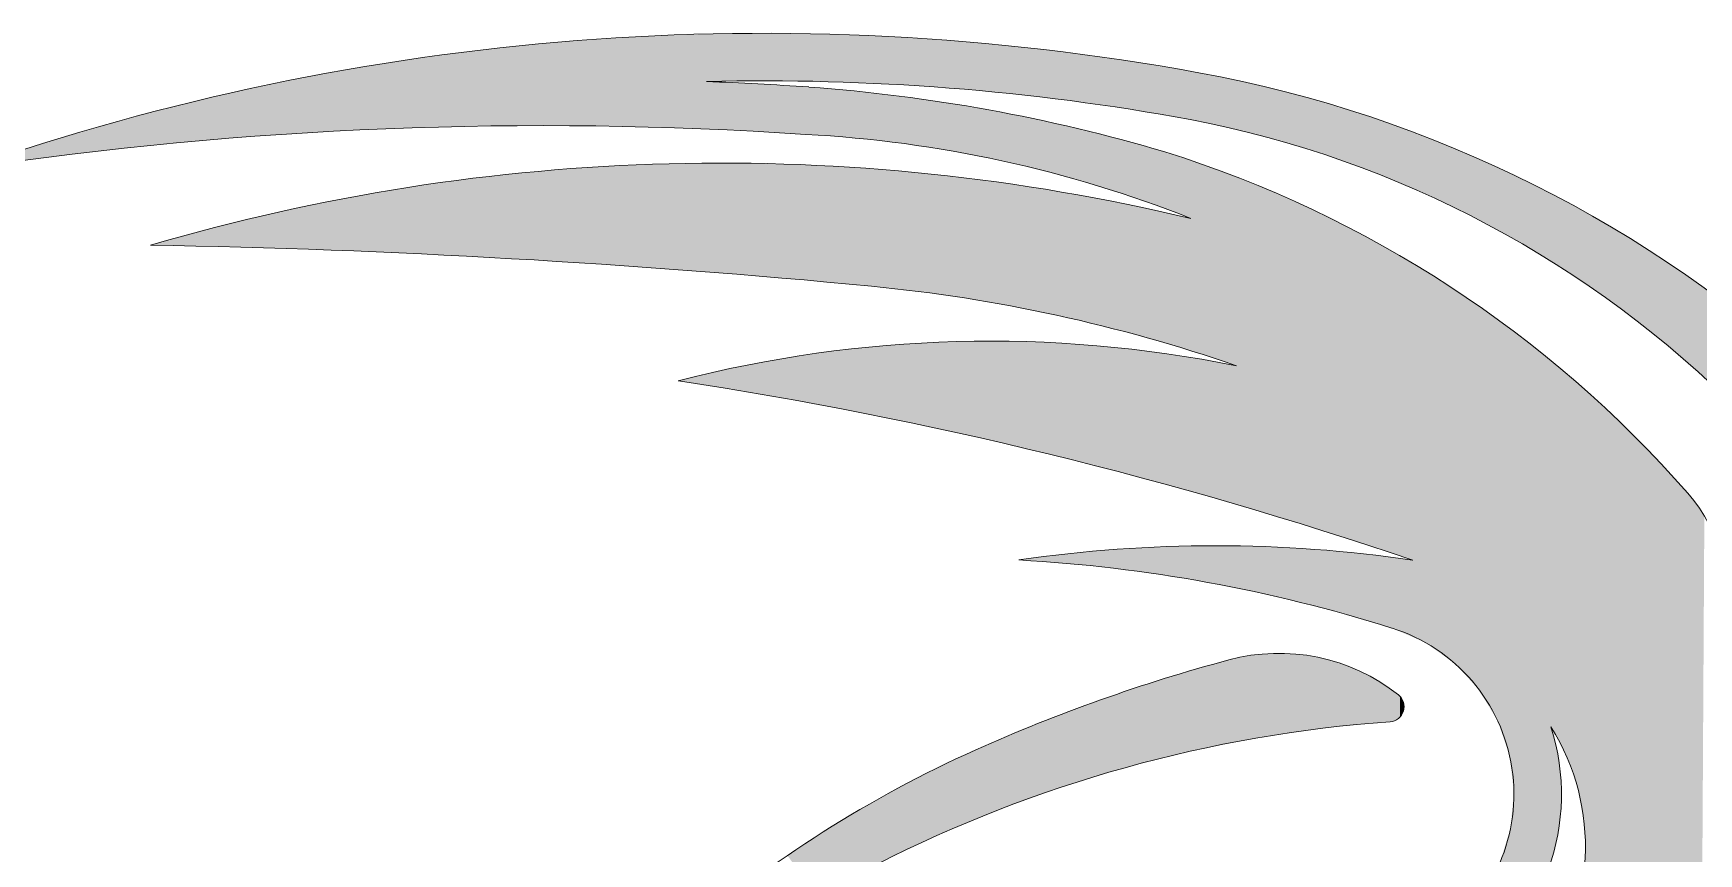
# Model space of a CAD drawing. Extents: x -99 to 297, y 0 to 529.
# Drawn here: x 203.61 to 224.64, y 358.8 to 369.16 of the extents above; entities that cross this region are included whole.
import ezdxf

# ---------------------------------------------------------------- set-up
doc = ezdxf.new("R2010")
doc.units = 0

msp = doc.modelspace()

# ---------------------------------------------------------------- linework, layer by layer
at = {"color": 7, "lineweight": 13}
for centre, radius, start, end in [((212.837, 338.652), 30.509, 79.6353, 109.2381), ((212.837, 338.652), 29.909, 79.6353, 91.391), ((210.055, 318.516), 50.079, 86.1662, 87.6472), ((211.859, 347.244), 21.294, 73.5176, 85.8416), ((215.485, 353.131), 15.79, 47.1303, 79.6353), ((215.696, 354.953), 13.36, 44.7774, 79.1179), ((210.055, 318.516), 49.479, 86.1662, 98.45), ((212.545, 352.464), 15.442, 68.4041, 86.9613), ((213.526, 353.753), 14.582, 41.1665, 72.544), ((212.29, 341.998), 25.524, 76.5473, 106.3831), ((202.934, 248.734), 117.772, 84.51285, 88.95055), ((212.294, 346.176), 19.881, 70.8925, 84.5129), ((215.69, 349.587), 15.686, 78.5557, 104.53), ((203.61, 311.326), 54.063, 71.2047, 81.3352), ((223.024, 362.058), 1.966, 346.2086, 41.1665), ((218.532, 345.584), 17.105, 81.61, 98.3244), ((214.989, 343.334), 19.204, 72.4889, 86.8162), ((220.105, 359.549), 2.202, 240.9404, 72.4889), ((219.338, 358.896), 2.434, 51.6573, 105.0567), ((224.301, 340.45), 21.536, 105.0567, 114.092), ((220.73, 360.655), 0.19, 274.1192, 51.6573), ((221.966, 343.504), 17.006, 94.1192, 139.7676), ((220.105, 359.549), 2.802, 302.8254, 17.7372), ((220.373, 358.891), 2.837, 321.9326, 32.1813), ((221.647, 346.384), 15.035, 114.092, 147.3843)]:
    msp.add_arc(centre, radius, start, end, dxfattribs=at)
at = {"color": 7, "lineweight": 5}
for points in [[(210.477, 369.07), (210.714, 367.99), (211.46, 369.13), (211.376, 367.977)], [(211.376, 367.977), (212.039, 367.955), (211.46, 369.13), (212.111, 368.552)], [(211.46, 369.13), (212.111, 368.552), (212.445, 369.159), (212.494, 368.559)], [(212.445, 369.159), (212.494, 368.559), (213.43, 369.155), (212.878, 368.561)], [(212.878, 368.561), (213.261, 368.558), (213.43, 369.155), (213.645, 368.55)], [(213.43, 369.155), (213.645, 368.55), (214.414, 369.12), (214.028, 368.537)], [(214.028, 368.537), (214.411, 368.52), (214.414, 369.12), (214.794, 368.497)], [(214.414, 369.12), (214.794, 368.497), (215.397, 369.053), (215.177, 368.469)], [(208.518, 368.854), (208.725, 367.977), (209.496, 368.978)], [(208.725, 367.977), (209.388, 367.99), (209.496, 368.978), (210.051, 367.994)], [(209.496, 368.978), (210.051, 367.994), (210.477, 369.07), (210.714, 367.99)], [(215.397, 369.053), (215.177, 368.469), (215.559, 368.437)], [(216.377, 368.955), (215.397, 369.053), (215.941, 368.4), (215.559, 368.437)], [(216.377, 368.955), (215.941, 368.4), (216.702, 368.31), (216.322, 368.357)], [(216.377, 368.955), (216.702, 368.31), (217.354, 368.825)], [(206.578, 368.512), (206.738, 367.883), (207.546, 368.699)], [(206.738, 367.883), (207.4, 367.923), (207.546, 368.699), (208.062, 367.954)], [(207.546, 368.699), (208.062, 367.954), (208.518, 368.854), (208.725, 367.977)], [(216.702, 368.31), (217.082, 368.258), (217.354, 368.825), (217.462, 368.201)], [(217.354, 368.825), (217.462, 368.201), (218.326, 368.663), (217.84, 368.14)], [(205.617, 368.295), (206.077, 367.834), (206.578, 368.512), (206.738, 367.883)], [(212.701, 367.924), (212.111, 368.552), (212.039, 367.955)], [(212.701, 367.924), (212.272, 368.545), (212.111, 368.552), (212.192, 368.549)], [(212.701, 367.924), (212.434, 368.538), (212.272, 368.545), (212.353, 368.542)], [(212.701, 367.924), (212.596, 368.53), (212.434, 368.538), (212.515, 368.534)], [(212.701, 367.924), (212.757, 368.522), (212.596, 368.53), (212.676, 368.526)], [(213.363, 367.884), (212.757, 368.522), (212.701, 367.924)], [(213.363, 367.884), (212.919, 368.513), (212.757, 368.522), (212.838, 368.517)], [(213.363, 367.884), (213.08, 368.503), (212.919, 368.513), (213, 368.508)], [(213.363, 367.884), (213.242, 368.493), (213.08, 368.503), (213.161, 368.498)], [(213.363, 367.884), (213.323, 368.488), (213.242, 368.493)], [(213.675, 367.864), (213.403, 368.482), (213.363, 367.884), (213.323, 368.488)], [(213.987, 367.838), (213.689, 368.46), (213.675, 367.864), (213.403, 368.482)], [(217.84, 368.14), (218.218, 368.073), (218.326, 368.663), (218.707, 367.969)], [(218.326, 368.663), (218.707, 367.969), (218.875, 368.553), (219.193, 367.847)], [(218.875, 368.553), (219.193, 367.847), (219.419, 368.423), (219.673, 367.707)], [(204.664, 368.046), (204.757, 367.71), (205.617, 368.295)], [(204.757, 367.71), (205.417, 367.777), (205.617, 368.295), (206.077, 367.834)], [(213.987, 367.838), (213.974, 368.433), (213.689, 368.46)], [(214.297, 367.806), (214.258, 368.403), (213.987, 367.838), (213.974, 368.433)], [(214.608, 367.767), (214.543, 368.369), (214.297, 367.806), (214.258, 368.403)], [(214.917, 367.722), (214.826, 368.331), (214.608, 367.767), (214.543, 368.369)], [(215.225, 367.671), (215.109, 368.289), (214.917, 367.722), (214.826, 368.331)], [(215.533, 367.614), (215.392, 368.243), (215.225, 367.671), (215.109, 368.289)], [(219.419, 368.423), (219.673, 367.707), (219.959, 368.274), (220.148, 367.549)], [(219.959, 368.274), (220.148, 367.549), (220.493, 368.106), (220.617, 367.374)], [(215.839, 367.55), (215.674, 368.194), (215.533, 367.614), (215.392, 368.243)], [(216.143, 367.48), (215.955, 368.141), (215.839, 367.55), (215.674, 368.194)], [(216.447, 367.404), (216.236, 368.084), (216.143, 367.48), (215.955, 368.141)], [(216.748, 367.322), (216.516, 368.023), (216.447, 367.404), (216.236, 368.084)], [(220.493, 368.106), (220.617, 367.374), (221.021, 367.919), (221.079, 367.181)], [(203.719, 367.767), (204.098, 367.635), (204.664, 368.046), (204.757, 367.71)], [(217.048, 367.234), (216.795, 367.959), (216.748, 367.322), (216.516, 368.023)], [(217.346, 367.14), (217.073, 367.89), (217.048, 367.234), (216.795, 367.959)], [(217.642, 367.04), (217.35, 367.818), (217.346, 367.14), (217.073, 367.89)], [(221.021, 367.919), (221.079, 367.181), (221.541, 367.713)], [(202.784, 367.457), (203.441, 367.55), (203.719, 367.767), (204.098, 367.635)], [(217.642, 367.04), (217.626, 367.743), (217.35, 367.818)], [(217.936, 366.934), (217.901, 367.663), (217.642, 367.04), (217.626, 367.743)], [(218.228, 366.822), (218.374, 367.506), (217.936, 366.934), (217.901, 367.663)], [(221.079, 367.181), (221.533, 366.971), (221.541, 367.713), (221.979, 366.744)], [(221.541, 367.713), (221.979, 366.744), (222.055, 367.489), (222.416, 366.5)], [(209.979, 367.417), (210.217, 366.28), (210.807, 367.479)], [(210.217, 366.28), (210.786, 366.243), (210.807, 367.479), (211.355, 366.204)], [(210.807, 367.479), (211.355, 366.204), (211.637, 367.513), (211.923, 366.162)], [(211.637, 367.513), (211.923, 366.162), (212.468, 367.521), (212.492, 366.117)], [(212.468, 367.521), (212.492, 366.117), (213.298, 367.502)], [(212.492, 366.117), (213.06, 366.069), (213.298, 367.502), (213.628, 366.019)], [(213.298, 367.502), (213.628, 366.019), (214.128, 367.456), (214.195, 365.966)], [(214.955, 367.382), (214.128, 367.456), (214.489, 365.935), (214.195, 365.966)], [(218.228, 366.822), (218.241, 365.146), (218.374, 367.506), (218.522, 365.056)], [(218.374, 367.506), (218.522, 365.056), (218.842, 367.332), (218.802, 364.961)], [(222.055, 367.489), (222.416, 366.5), (222.559, 367.247), (222.844, 366.24)], [(208.331, 367.213), (208.509, 366.373), (209.153, 367.328)], [(208.509, 366.373), (209.079, 366.345), (209.153, 367.328), (209.648, 366.314)], [(209.153, 367.328), (209.648, 366.314), (209.979, 367.417), (210.217, 366.28)], [(214.955, 367.382), (214.489, 365.935), (215.075, 365.861), (214.782, 365.9)], [(215.78, 367.282), (214.955, 367.382), (215.367, 365.818), (215.075, 365.861)], [(215.78, 367.282), (215.367, 365.818), (215.95, 365.718), (215.659, 365.77)], [(216.601, 367.155), (215.78, 367.282), (216.24, 365.661), (215.95, 365.718)], [(218.842, 367.332), (218.802, 364.961), (219.322, 363.055), (218.75, 363.225)], [(218.842, 367.332), (219.322, 363.055), (219.304, 367.142)], [(222.559, 367.247), (222.844, 366.24), (223.055, 366.988), (223.261, 365.965)], [(206.699, 366.902), (206.8, 366.442), (207.512, 367.071)], [(206.8, 366.442), (207.37, 366.422), (207.512, 367.071), (207.94, 366.399)], [(207.512, 367.071), (207.94, 366.399), (208.331, 367.213), (208.509, 366.373)], [(216.601, 367.155), (216.24, 365.661), (216.817, 365.535), (216.529, 365.601)], [(217.417, 367.002), (216.601, 367.155), (217.104, 365.466), (216.817, 365.535)], [(219.304, 367.142), (219.322, 363.055), (219.758, 366.936), (219.893, 362.878)], [(205.891, 366.707), (206.231, 366.459), (206.699, 366.902), (206.8, 366.442)], [(217.417, 367.002), (217.104, 365.466), (217.675, 365.315), (217.39, 365.393)], [(217.417, 367.002), (217.675, 365.315), (218.228, 366.822)], [(217.675, 365.315), (217.959, 365.233), (218.228, 366.822), (218.241, 365.146)], [(219.758, 366.936), (219.893, 362.878), (220.206, 366.715), (220.462, 362.695)], [(223.055, 366.988), (223.261, 365.965), (223.542, 366.711), (223.668, 365.674)], [(205.091, 366.486), (205.661, 366.474), (205.891, 366.707), (206.231, 366.459)], [(220.206, 366.715), (220.462, 362.695), (220.646, 366.479), (221.028, 362.506)], [(223.542, 366.711), (223.668, 365.674), (224.018, 366.417), (224.064, 365.368)], [(220.646, 366.479), (221.028, 362.506), (221.077, 366.228), (221.189, 361.465)], [(224.018, 366.417), (224.064, 365.368), (224.484, 366.106)], [(221.077, 366.228), (221.189, 361.465), (221.499, 365.962), (221.563, 361.199)], [(221.499, 365.962), (221.563, 361.199), (221.913, 365.682), (221.873, 360.861)], [(224.064, 365.368), (224.448, 365.047), (224.484, 366.106), (224.82, 364.712)], [(224.484, 366.106), (224.82, 364.712), (224.938, 365.779), (225.179, 364.363)], [(221.913, 365.682), (221.873, 360.861), (222.107, 360.465)], [(222.316, 365.388), (221.913, 365.682), (222.254, 360.03), (222.107, 360.465)], [(222.316, 365.388), (222.254, 360.03), (222.307, 359.574)], [(222.434, 357.992), (222.316, 365.388), (222.299, 357.807), (222.307, 359.574)], [(222.434, 357.992), (222.554, 358.187), (222.316, 365.388), (222.709, 365.081)], [(213.058, 365.051), (213.522, 364.472), (213.497, 365.119)], [(213.497, 365.119), (213.522, 364.472), (213.938, 365.175), (214.108, 364.359)], [(213.938, 365.175), (214.108, 364.359), (214.38, 365.218), (214.694, 364.24)], [(214.38, 365.218), (214.694, 364.24), (214.823, 365.249), (215.278, 364.114)], [(214.823, 365.249), (215.278, 364.114), (215.268, 365.268)], [(215.268, 365.268), (215.278, 364.114), (215.712, 365.273), (215.86, 363.982)], [(215.712, 365.273), (215.86, 363.982), (216.156, 365.266), (216.441, 363.844)], [(216.156, 365.266), (216.441, 363.844), (216.6, 365.247), (217.021, 363.699)], [(216.6, 365.247), (217.021, 363.699), (217.044, 365.215), (217.599, 363.547)], [(217.044, 365.215), (217.599, 363.547), (217.486, 365.17)], [(217.486, 365.17), (217.599, 363.547), (217.926, 365.113), (218.175, 363.39)], [(217.926, 365.113), (218.175, 363.39), (218.365, 365.043), (218.75, 363.225)], [(212.186, 364.877), (212.345, 364.678), (212.621, 364.97), (212.934, 364.578)], [(212.621, 364.97), (212.934, 364.578), (213.058, 365.051), (213.522, 364.472)], [(218.365, 365.043), (218.75, 363.225), (218.802, 364.961)], [(222.743, 358.603), (222.709, 365.081), (222.657, 358.391), (222.554, 358.187)], [(223.091, 364.76), (222.709, 365.081), (222.882, 360.214), (222.774, 360.402)], [(222.811, 358.822), (222.774, 360.402), (222.743, 358.603), (222.709, 365.081)], [(212.345, 364.678), (212.186, 364.877), (211.754, 364.772)], [(223.091, 364.76), (222.882, 360.214), (223.055, 359.815), (222.976, 360.018)], [(223.091, 364.76), (223.055, 359.815), (223.118, 359.607)], [(223.462, 364.426), (223.091, 364.76), (223.164, 359.395), (223.118, 359.607)], [(223.462, 364.426), (223.164, 359.395), (223.209, 358.963), (223.195, 359.18)], [(223.462, 364.426), (223.209, 358.963), (223.322, 355.446), (223.257, 355.365)], [(223.462, 364.426), (223.322, 355.446), (223.456, 355.605), (223.388, 355.526)], [(223.462, 364.426), (223.456, 355.605), (223.525, 355.683)], [(223.822, 364.08), (223.462, 364.426), (223.573, 356.033), (223.525, 355.683)], [(223.822, 364.08), (223.573, 356.033), (223.576, 356.074), (223.574, 356.054)], [(223.822, 364.08), (223.576, 356.074), (223.587, 356.114), (223.581, 356.095)], [(223.822, 364.08), (223.587, 356.114), (223.611, 356.168), (223.595, 356.134)], [(223.822, 364.08), (223.611, 356.168), (223.647, 356.236), (223.629, 356.203)], [(223.822, 364.08), (223.647, 356.236), (223.687, 356.302), (223.666, 356.269)], [(223.822, 364.08), (223.687, 356.302), (223.73, 356.365), (223.708, 356.334)], [(223.822, 364.08), (223.73, 356.365), (223.777, 356.425), (223.753, 356.396)], [(223.822, 364.08), (223.777, 356.425), (223.828, 356.483), (223.802, 356.455)], [(224.169, 363.722), (223.822, 364.08), (223.855, 356.511), (223.828, 356.483)], [(224.169, 363.722), (223.855, 356.511), (223.905, 356.809), (223.882, 356.537)], [(224.169, 363.722), (223.905, 356.809), (223.918, 356.913), (223.908, 356.862)], [(224.169, 363.722), (223.918, 356.913), (223.961, 357.009), (223.936, 356.963)], [(224.169, 363.722), (223.961, 357.009), (224.029, 357.088), (223.992, 357.051)], [(224.169, 363.722), (224.029, 357.088), (224.117, 357.144), (224.071, 357.119)], [(224.117, 357.144), (224.167, 357.162), (224.169, 363.722), (224.218, 357.172)], [(224.169, 363.722), (224.218, 357.172), (224.504, 363.352), (224.271, 357.175)], [(224.504, 363.352), (224.271, 357.175), (224.323, 357.17)], [(224.387, 353.648), (224.504, 363.352), (224.304, 357.154), (224.323, 357.17)], [(224.658, 353.701), (224.579, 363.26), (224.387, 353.648), (224.504, 363.352)], [(224.658, 353.701), (224.712, 363.066), (224.579, 363.26), (224.648, 363.165)], [(216.365, 362.551), (216.655, 362.466), (216.675, 362.588), (216.954, 362.438)], [(216.675, 362.588), (216.954, 362.438), (216.985, 362.619), (217.252, 362.404)], [(216.985, 362.619), (217.252, 362.404), (217.296, 362.644), (217.55, 362.367)], [(217.296, 362.644), (217.55, 362.367), (217.607, 362.664), (217.847, 362.324)], [(217.607, 362.664), (217.847, 362.324), (217.919, 362.678), (218.143, 362.277)], [(217.919, 362.678), (218.143, 362.277), (218.23, 362.686), (218.439, 362.226)], [(218.23, 362.686), (218.439, 362.226), (218.542, 362.689), (218.734, 362.17)], [(218.542, 362.689), (218.734, 362.17), (218.854, 362.686), (219.027, 362.109)], [(218.854, 362.686), (219.027, 362.109), (219.166, 362.677), (219.32, 362.043)], [(219.166, 362.677), (219.32, 362.043), (219.477, 362.663), (219.612, 361.974)], [(219.477, 362.663), (219.612, 361.974), (219.788, 362.643), (219.903, 361.899)], [(219.788, 362.643), (219.903, 361.899), (220.099, 362.617), (220.193, 361.82)], [(220.099, 362.617), (220.193, 361.82), (220.41, 362.585), (220.481, 361.736)], [(216.056, 362.509), (216.356, 362.49), (216.365, 362.551), (216.655, 362.466)], [(220.41, 362.585), (220.481, 361.736), (220.719, 362.548), (220.768, 361.648)], [(220.719, 362.548), (220.768, 361.648), (221.028, 362.506), (221.189, 361.465)], [(219.901, 360.384), (219.408, 361.328), (219.124, 361.32), (219.266, 361.328)], [(219.901, 360.384), (219.69, 361.304), (219.408, 361.328), (219.549, 361.32)], [(218.233, 360.095), (218.297, 361.132), (217.891, 361.009), (218.094, 361.071)], [(219.064, 360.26), (218.502, 361.19), (218.233, 360.095), (218.297, 361.132)], [(219.064, 360.26), (218.844, 361.279), (218.502, 361.19), (218.706, 361.246)], [(219.064, 360.26), (219.124, 361.32), (218.844, 361.279), (218.984, 361.303)], [(219.901, 360.384), (219.124, 361.32), (219.064, 360.26)], [(219.901, 360.384), (219.968, 361.247), (219.69, 361.304), (219.83, 361.279)], [(220.744, 360.466), (219.968, 361.247), (219.901, 360.384)], [(220.744, 360.466), (220.237, 361.158), (219.968, 361.247), (220.103, 361.206)], [(220.744, 360.466), (220.493, 361.038), (220.237, 361.158), (220.367, 361.102)], [(218.233, 360.095), (217.891, 361.009), (217.487, 360.879), (217.689, 360.945)], [(220.744, 360.466), (220.735, 360.889), (220.493, 361.038), (220.616, 360.967)], [(217.412, 359.889), (217.086, 360.741), (216.687, 360.594), (216.886, 360.669)], [(217.412, 359.889), (217.487, 360.879), (217.086, 360.741), (217.286, 360.811)], [(218.233, 360.095), (217.487, 360.879), (217.412, 359.889)], [(220.848, 360.805), (220.735, 360.889), (220.772, 360.47), (220.744, 360.466)], [(220.848, 360.805), (220.772, 360.47), (220.799, 360.478)], [(220.799, 360.478), (220.825, 360.491), (220.848, 360.805), (220.849, 360.507)], [(220.848, 360.805), (220.849, 360.507), (220.869, 360.785), (220.87, 360.526)], [(220.869, 360.785), (220.87, 360.526), (220.887, 360.763), (220.887, 360.548)], [(220.887, 360.763), (220.887, 360.548), (220.901, 360.738), (220.902, 360.573)], [(220.901, 360.738), (220.902, 360.573), (220.912, 360.712), (220.912, 360.599)], [(220.912, 360.712), (220.912, 360.599), (220.918, 360.684), (220.918, 360.627)], [(216.602, 359.642), (216.687, 360.594), (216.291, 360.44), (216.489, 360.518)], [(217.412, 359.889), (216.687, 360.594), (216.602, 359.642)], [(220.918, 360.684), (220.918, 360.627), (220.92, 360.656)], [(215.899, 360.279), (215.704, 360.195), (215.806, 359.355), (215.51, 360.109)], [(216.602, 359.642), (215.899, 360.279), (215.806, 359.355)], [(216.602, 359.642), (216.291, 360.44), (215.899, 360.279), (216.095, 360.361)], [(222.861, 359.045), (222.834, 360.182), (222.811, 358.822), (222.774, 360.402)], [(215.806, 359.355), (215.51, 360.109), (215.024, 359.029), (215.015, 359.877)], [(222.893, 359.272), (222.877, 359.957), (222.861, 359.045), (222.834, 360.182)], [(215.024, 359.029), (215.015, 359.877), (214.53, 359.628)], [(222.906, 359.5), (222.901, 359.729), (222.893, 359.272), (222.877, 359.957)], [(214.26, 358.664), (215.024, 359.029), (214.054, 359.361), (214.53, 359.628)], [(222.264, 359.117), (222.299, 357.807), (222.307, 359.574)], [(214.26, 358.664), (214.054, 359.361), (213.515, 358.261), (213.588, 359.076)], [(213.132, 358.775), (213.515, 358.261), (213.588, 359.076)], [(222.128, 358.678), (222.15, 357.633), (222.264, 359.117), (222.299, 357.807)], [(223.206, 358.746), (223.257, 355.365), (223.209, 358.963)]]:
    msp.add_solid(points, dxfattribs=at)

doc.saveas('drawing.dxf')
